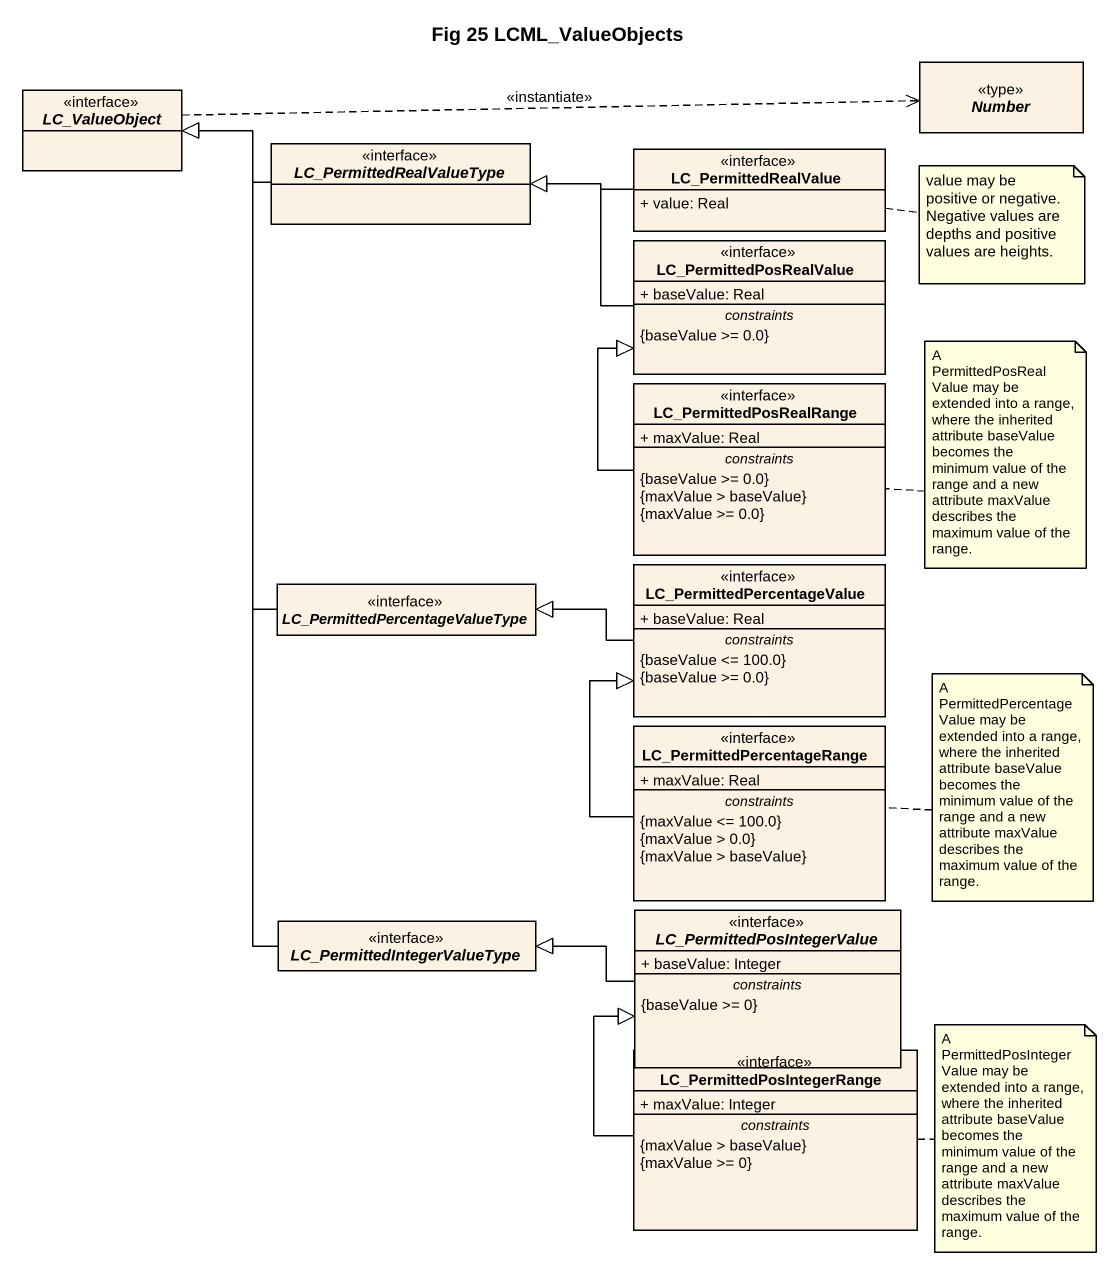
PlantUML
@startuml
title Fig 25 LCML_ValueObjects
hide circle
hide empty members
skinparam classAttributeIconSize 0
abstract class Number <<type>> #FCF2E3
abstract class LC_ValueObject <<interface>> #FCF2E3
abstract class LC_PermittedRealValueType <<interface>> #FCF2E3
class LC_PermittedRealValue <<interface>> #FCF2E3 {
  + value: Real
}
class LC_PermittedPosRealValue <<interface>> #FCF2E3 {
  + baseValue: Real
  -- constraints --
  {baseValue >= 0.0}
}
class LC_PermittedPosRealRange <<interface>> #FCF2E3 {
  + maxValue: Real
  -- constraints --
  {baseValue >= 0.0}
  {maxValue > baseValue}
  {maxValue >= 0.0}
}
class LC_PermittedPercentageValue <<interface>> #FCF2E3 {
  + baseValue: Real
  -- constraints --
  {baseValue <= 100.0}
  {baseValue >= 0.0}
}
abstract class "LC_PermittedPercentageValueType" as LC_PermittedPercentageValueT <<interface>> #FCF2E3
class LC_PermittedPercentageRange <<interface>> #FCF2E3 {
  + maxValue: Real
  -- constraints --
  {maxValue <= 100.0}
  {maxValue > 0.0}
  {maxValue > baseValue}
}
abstract class LC_PermittedIntegerValueType <<interface>> #FCF2E3
abstract class LC_PermittedPosIntegerValue <<interface>> #FCF2E3 {
  + baseValue: Integer
  -- constraints --
  {baseValue >= 0}
}
class LC_PermittedPosIntegerRange <<interface>> #FCF2E3 {
  + maxValue: Integer
  -- constraints --
  {maxValue > baseValue}
  {maxValue >= 0}
}
LC_ValueObject .right.> Number : <<instantiate>>
LC_PermittedRealValueType -left-|> LC_ValueObject
LC_PermittedRealValue -left-|> LC_PermittedRealValueType
LC_PermittedPosRealValue -left-|> LC_PermittedRealValueType
LC_PermittedPosRealRange -up-|> LC_PermittedPosRealValue
LC_PermittedPercentageValue -left-|> LC_PermittedPercentageValueT
LC_PermittedPercentageValueT -up-|> LC_ValueObject
LC_PermittedPercentageRange -up-|> LC_PermittedPercentageValue
LC_PermittedIntegerValueType -up-|> LC_ValueObject
LC_PermittedPosIntegerValue -left-|> LC_PermittedIntegerValueType
LC_PermittedPosIntegerRange -up-|> LC_PermittedPosIntegerValue
note right of LC_PermittedRealValue : value may be positive or negative. Negative values are depths and positive values are heights.
note right of LC_PermittedPosRealRange : A PermittedPosRealValue may be extended into a range, where the inherited attribute baseValue becomes the minimum value of the range and a new attribute maxValue describes the maximum value of the range.
note right of LC_PermittedPercentageRange : A PermittedPercentageValue may be extended into a range, where the inherited attribute baseValue becomes the minimum value of the range and a new attribute maxValue describes the maximum value of the range.
note right of LC_PermittedPosIntegerRange : A PermittedPosIntegerValue may be extended into a range, where the inherited attribute baseValue becomes the minimum value of the range and a new attribute maxValue describes the maximum value of the range.
@enduml
